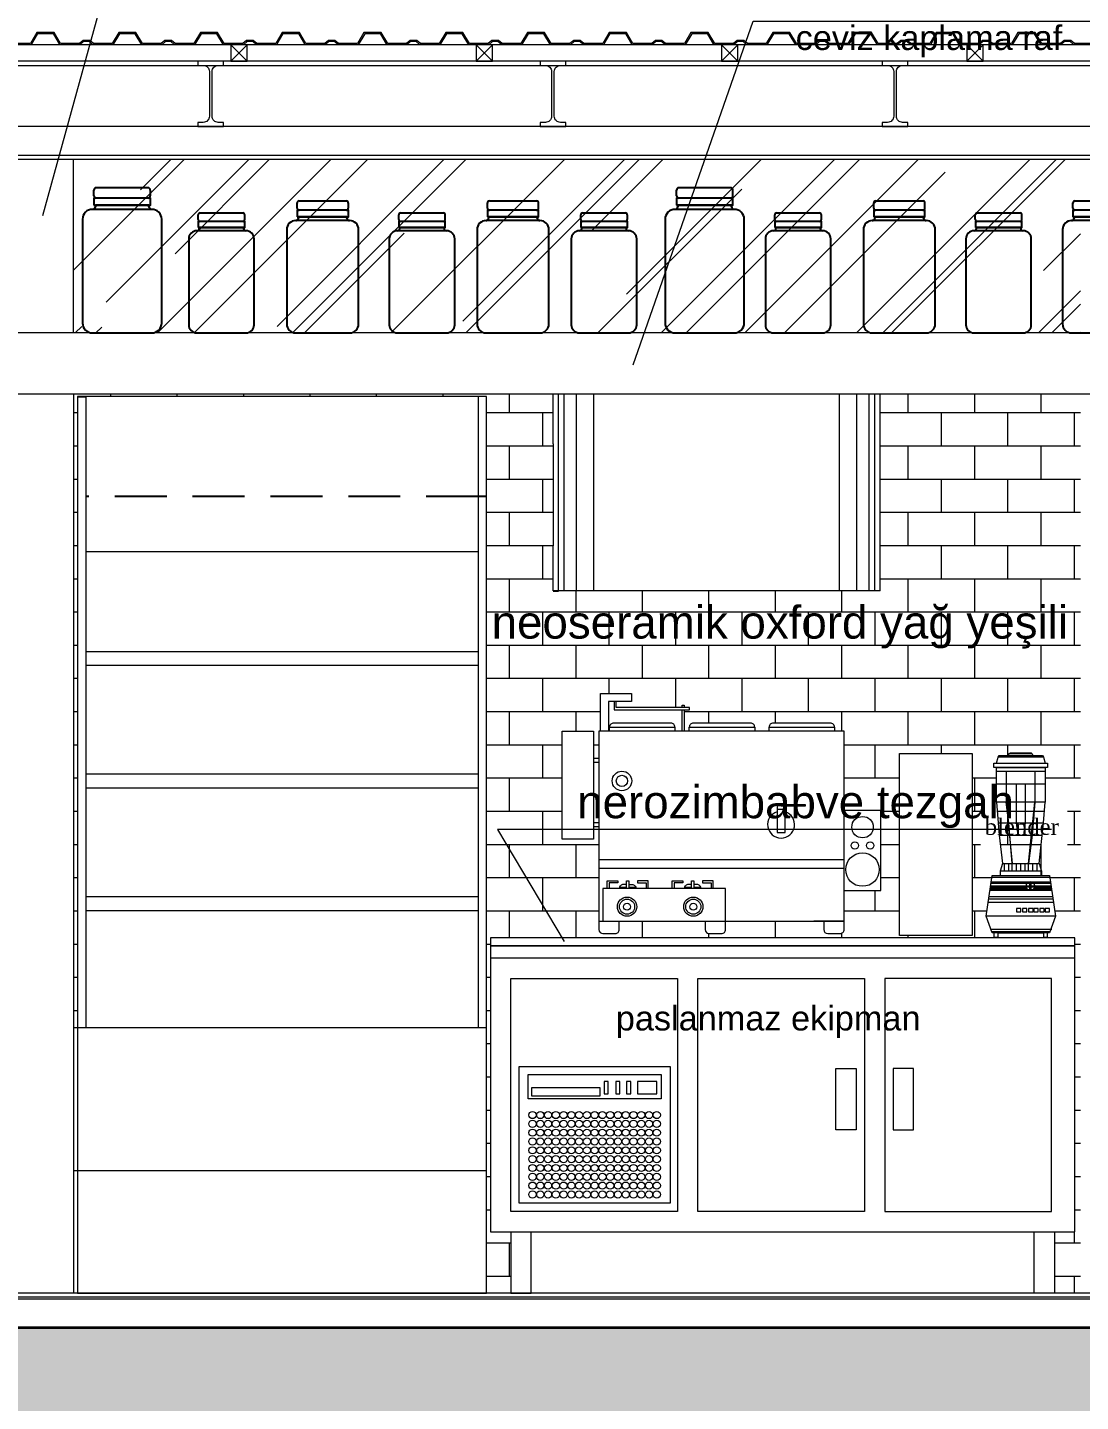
# Model space of a CAD drawing. Header units: millimetres. Extents: x 54215 to 67697, y 23496 to 56611.
# Drawn here: x 55959.2 to 56216.8, y 40581.5 to 40917.7 of the extents above; entities that cross this region are included whole.
import ezdxf

# ---------------------------------------------------------------- set-up
doc = ezdxf.new("R2010")
doc.units = ezdxf.units.MM
doc.linetypes.add('DASHED', pattern=[19.05, 12.7, -6.35])
for name, color, linetype, lineweight in [('no3_duvar kaplama', 8, 'Continuous', 0), ('no3_duvar mevcut', 4, 'Continuous', 35), ('no3_döşeme kaplama', 8, 'Continuous', 0), ('no3_kutu profil gorunus', 8, 'Continuous', 0), ('no3_kutuprofil kesit', 74, 'Continuous', 18), ('no3_mermer gorunus on', 31, 'Continuous', 15), ('no3_paslanmaz gorunus on', 163, 'Continuous', 15), ('no3_yazı duvar', 152, 'Continuous', 0), ('t_mutfak ekipmanları', 167, 'Continuous', 25)]:
    doc.layers.add(name, color=color, linetype=linetype, lineweight=lineweight)
doc.layers.add('no3_tefriş ön ince', color=7, linetype='Continuous', lineweight=18, true_color=0x8c1aff)
doc.styles.add('style1', font='arial.ttf', dxfattribs={"height": 20})

# ---------------------------------------------------------------- blocks, each defined once
blk = doc.blocks.new('188')
at = {"color": 0, "linetype": 'ByBlock', "ltscale": 0.5}
for p, q in [((483623.29, 4519530.08), (483623.29, 4519473.08)), ((483628.29, 4519530.08), (483628.29, 4519473.08))]:
    blk.add_line(p, q, dxfattribs=at)
at = {"color": 0, "linetype": 'ByBlock'}
for points in [[(483531.79, 4519468.08), (483674.79, 4519468.08), (483674.79, 4519538.08), (483531.79, 4519538.08)], [(483536.79, 4519530.08), (483577.54, 4519530.08), (483577.54, 4519473.08), (483536.79, 4519473.08)], [(483575.79, 4519508.58), (483575.79, 4519475.08), (483538.79, 4519475.08), (483538.79, 4519508.58)], [(483541.04, 4519506.61), (483573.54, 4519506.61), (483573.54, 4519500.61), (483541.04, 4519500.61)], [(483621.29, 4519508.08), (483621.29, 4519493.08), (483616.29, 4519493.08), (483616.29, 4519508.08)], [(483630.29, 4519508.08), (483630.29, 4519493.08), (483635.29, 4519493.08), (483635.29, 4519508.08)], [(483558.6, 4519503.35), (483541.85, 4519503.35), (483541.85, 4519501.35), (483558.6, 4519501.35)], [(483559.6, 4519501.85), (483560.6, 4519501.85), (483560.6, 4519504.85), (483559.6, 4519504.85)], [(483562.44, 4519501.85), (483563.44, 4519501.85), (483563.44, 4519504.85), (483562.44, 4519504.85)], [(483565.11, 4519501.85), (483566.11, 4519501.85), (483566.11, 4519504.85), (483565.11, 4519504.85)], [(483567.78, 4519501.85), (483572.53, 4519501.85), (483572.53, 4519504.85), (483567.78, 4519504.85)]]:
    blk.add_lwpolyline(points, close=True, dxfattribs=at)
at = {"color": 0, "linetype": 'ByBlock', "ltscale": 0.5}
blk.add_lwpolyline([(483674.79, 4519535.08), (483531.79, 4519535.08)], dxfattribs=at)
at = {"color": 0, "linetype": 'ByBlock'}
for points in [[(483623.29, 4519473.08), (483582.54, 4519473.08), (483582.54, 4519530.08), (483623.29, 4519530.08)], [(483628.29, 4519473.08), (483669.04, 4519473.08), (483669.04, 4519530.08), (483628.29, 4519530.08)], [(483536.79, 4519468.08), (483536.79, 4519453.08), (483541.79, 4519453.08), (483541.79, 4519468.08)], [(483669.79, 4519468.08), (483669.79, 4519453.08), (483664.79, 4519453.08), (483664.79, 4519468.08)]]:
    blk.add_lwpolyline(points, dxfattribs=at)
for centre in [(483542.09, 4519496.68), (483543.99, 4519496.68), (483545.89, 4519496.68), (483547.79, 4519496.68), (483549.69, 4519496.68), (483551.59, 4519496.68), (483553.49, 4519496.68), (483555.39, 4519496.68), (483557.29, 4519496.68), (483559.19, 4519496.68), (483561.09, 4519496.68), (483562.99, 4519496.68), (483564.89, 4519496.68), (483566.79, 4519496.68), (483568.69, 4519496.68), (483570.59, 4519496.68), (483572.49, 4519496.68), (483542.09, 4519494.52), (483542.09, 4519492.36), (483543.99, 4519494.52), (483543.99, 4519492.36), (483545.89, 4519494.52), (483545.89, 4519492.36), (483547.79, 4519494.52), (483547.79, 4519492.36), (483549.69, 4519494.52), (483549.69, 4519492.36), (483551.59, 4519494.52), (483551.59, 4519492.36), (483553.49, 4519494.52), (483553.49, 4519492.36), (483555.39, 4519494.52), (483555.39, 4519492.36), (483557.29, 4519494.52), (483557.29, 4519492.36), (483559.19, 4519494.52), (483559.19, 4519492.36), (483561.09, 4519494.52), (483561.09, 4519492.36), (483562.99, 4519494.52), (483562.99, 4519492.36), (483564.89, 4519494.52), (483564.89, 4519492.36), (483566.79, 4519494.52), (483566.79, 4519492.36), (483568.69, 4519494.52), (483568.69, 4519492.36), (483570.59, 4519494.52), (483570.59, 4519492.36), (483572.49, 4519494.52), (483572.49, 4519492.36), (483542.09, 4519490.2), (483543.99, 4519490.2), (483545.89, 4519490.2), (483547.79, 4519490.2), (483549.69, 4519490.2), (483551.59, 4519490.2), (483553.49, 4519490.2), (483555.39, 4519490.2), (483557.29, 4519490.2), (483559.19, 4519490.2), (483561.09, 4519490.2), (483562.99, 4519490.2), (483564.89, 4519490.2), (483566.79, 4519490.2), (483568.69, 4519490.2), (483570.59, 4519490.2), (483572.49, 4519490.2), (483542.09, 4519488.04), (483542.09, 4519485.88), (483543.99, 4519488.04), (483543.99, 4519485.88), (483545.89, 4519488.04), (483545.89, 4519485.88), (483547.79, 4519488.04), (483547.79, 4519485.88), (483549.69, 4519488.04), (483549.69, 4519485.88), (483551.59, 4519488.04), (483551.59, 4519485.88), (483553.49, 4519488.04), (483553.49, 4519485.88), (483555.39, 4519488.04), (483555.39, 4519485.88), (483557.29, 4519488.04), (483557.29, 4519485.88), (483559.19, 4519488.04), (483559.19, 4519485.88), (483561.09, 4519488.04), (483561.09, 4519485.88), (483562.99, 4519488.04), (483562.99, 4519485.88), (483564.89, 4519488.04), (483564.89, 4519485.88), (483566.79, 4519488.04), (483566.79, 4519485.88), (483568.69, 4519488.04), (483568.69, 4519485.88), (483570.59, 4519488.04), (483570.59, 4519485.88), (483572.49, 4519488.04), (483572.49, 4519485.88), (483542.09, 4519483.72), (483543.99, 4519483.72), (483545.89, 4519483.72), (483547.79, 4519483.72), (483549.69, 4519483.72), (483551.59, 4519483.72), (483553.49, 4519483.72), (483555.39, 4519483.72), (483557.29, 4519483.72), (483559.19, 4519483.72), (483561.09, 4519483.72), (483562.99, 4519483.72), (483564.89, 4519483.72), (483566.79, 4519483.72), (483568.69, 4519483.72), (483570.59, 4519483.72), (483572.49, 4519483.72), (483542.09, 4519481.56), (483542.09, 4519479.4), (483543.99, 4519481.56), (483543.99, 4519479.4), (483545.89, 4519481.56), (483545.89, 4519479.4), (483547.79, 4519481.56), (483547.79, 4519479.4), (483549.69, 4519481.56), (483549.69, 4519479.4), (483551.59, 4519481.56), (483551.59, 4519479.4), (483553.49, 4519481.56), (483553.49, 4519479.4), (483555.39, 4519481.56), (483555.39, 4519479.4), (483557.29, 4519481.56), (483557.29, 4519479.4), (483559.19, 4519481.56), (483559.19, 4519479.4), (483561.09, 4519481.56), (483561.09, 4519479.4), (483562.99, 4519481.56), (483562.99, 4519479.4), (483564.89, 4519481.56), (483564.89, 4519479.4), (483566.79, 4519481.56), (483566.79, 4519479.4), (483568.69, 4519481.56), (483568.69, 4519479.4), (483570.59, 4519481.56), (483570.59, 4519479.4), (483572.49, 4519481.56), (483572.49, 4519479.4), (483542.09, 4519477.24), (483543.99, 4519477.24), (483545.89, 4519477.24), (483547.79, 4519477.24), (483549.69, 4519477.24), (483551.59, 4519477.24), (483553.49, 4519477.24), (483555.39, 4519477.24), (483557.29, 4519477.24), (483559.19, 4519477.24), (483561.09, 4519477.24), (483562.99, 4519477.24), (483564.89, 4519477.24), (483566.79, 4519477.24), (483568.69, 4519477.24), (483570.59, 4519477.24), (483572.49, 4519477.24)]:
    blk.add_circle(centre, 0.881, dxfattribs=at)
blk = doc.blocks.new('sp60 ön')
for p, q in [((53065.31, 28319.7), (53067.31, 28319.7)), ((53165.31, 28295.28), (53163.31, 28295.28))]:
    blk.add_line(p, q)
at = {"linetype": 'DASHED'}
blk.add_line((53163.31, 28295.28), (53067.31, 28295.28), dxfattribs=at)
at = {"layer": 'no3_paslanmaz gorunus on'}
for p, q in [((53067.31, 28319.7), (53067.31, 28165.28)), ((53163.31, 28319.7), (53163.31, 28165.28)), ((53067.31, 28281.78), (53163.31, 28281.78)), ((53067.31, 28257.35), (53163.31, 28257.35)), ((53067.31, 28253.95), (53163.31, 28253.95)), ((53067.31, 28227.35), (53163.31, 28227.35)), ((53067.31, 28223.95), (53163.31, 28223.95)), ((53067.31, 28197.35), (53163.31, 28197.35)), ((53067.31, 28193.95), (53163.31, 28193.95)), ((53064.31, 28165.28), (53165.31, 28165.28)), ((53064.31, 28130.28), (53165.31, 28130.28))]:
    blk.add_line(p, q, dxfattribs=at)
blk.add_lwpolyline([(53065.31, 28319.7), (53065.31, 28100.28), (53165.31, 28100.28), (53165.31, 28319.7)], close=True, dxfattribs=at)
blk = doc.blocks.new('çay görünüş')
at = {"color": 0, "linetype": 'ByBlock'}
for points in [[(-2.12, 49.52), (-2.12, 58.8), (5.5, 58.8), (5.5, 56.8), (-0.12, 56.8), (-0.12, 49.52)], [(1.26, 56.8), (1.26, 54.8), (19.64, 54.8), (19.64, 55.3), (1.76, 55.3), (1.76, 56.8)], [(17.92, 55.3), (17.92, 55.92), (18.41, 55.92), (18.41, 55.3)], [(17.92, 49.52), (17.92, 54.8)], [(18.41, 54.8), (18.41, 49.52)], [(0.12, 49.52), (0.12, 50.52)], [(16.12, 50.52), (16.12, 49.52)], [(19.63, 49.52), (19.63, 50.52)], [(35.63, 50.52), (35.63, 49.52)], [(39.15, 49.52), (39.15, 50.52)], [(55.15, 50.52), (55.15, 49.52)], [(-3.79, 42.92), (-2.5, 42.92)], [(-3.79, 41.92), (-2.5, 41.92)], [(42.08, 31.28), (48.08, 31.28), (48.08, 31.53), (42.08, 31.53), (42.08, 31.28), (41.08, 31.28), (41.08, 24.78), (43.08, 24.78), (43.08, 31.28)], [(41.08, 30.46), (43.08, 30.46)], [(-3.79, 27.18), (-2.5, 27.18)], [(57.5, 10.57), (66.5, 10.57), (66.5, 30.15), (57.5, 30.15)], [(-3.79, 26.18), (-2.5, 26.18)], [(-2.5, 18.12), (57.5, 18.12)], [(-2.5, 16.02), (57.5, 16.02)], [(-0.44, 11.02), (-0.44, 12.95), (2.11, 12.95), (2.11, 12.45), (0.06, 12.45), (0.06, 11.02)], [(2.57, 11.38), (4.3, 11.38)], [(4.3, 11.02), (4.3, 12.95), (4.8, 12.95), (4.8, 11.02), (4.8, 11.02)], [(4.8, 11.38), (6.53, 11.38)], [(9.54, 11.02), (9.54, 12.95), (6.99, 12.95), (6.99, 12.45), (9.04, 12.45), (9.04, 11.02)], [(15.46, 11.02), (15.46, 12.95), (18.01, 12.95), (18.01, 12.45), (15.96, 12.45), (15.96, 11.02)], [(18.47, 11.38), (20.2, 11.38)], [(20.2, 11.02), (20.2, 12.95), (20.7, 12.95), (20.7, 11.02), (20.7, 11.02)], [(20.7, 11.38), (22.43, 11.38)], [(25.44, 11.02), (25.44, 12.95), (22.89, 12.95), (22.89, 12.45), (24.94, 12.45), (24.94, 11.02)], [(-2.5, 3.02), (57.5, 3.02), (50.08, 3.02)], [(22.5, 3.02), (28.5, 3.02)]]:
    blk.add_lwpolyline(points, dxfattribs=at)
for points in [[(15.12, 51.52), (1.12, 51.52, 0.414214), (0.12, 50.52), (16.12, 50.52, 0.414214)], [(34.63, 51.52), (20.63, 51.52, 0.414214), (19.63, 50.52), (35.63, 50.52, 0.414214)], [(54.15, 51.52), (40.15, 51.52, 0.414214), (39.15, 50.52), (55.15, 50.52, 0.414214)]]:
    blk.add_lwpolyline(points, format="xyb", close=True, dxfattribs=at)
blk.add_lwpolyline([(-11.5, 23.15), (-11.5, 49.52), (-3.79, 49.52), (-3.79, 23.15)], close=True, dxfattribs=at)
for points in [[(52.5, 3.02), (52.5, 1, 0.414126), (53.5, 0), (56.5, 0, 0.414214), (57.5, 1), (57.5, 3.02), (57.5, 18.12), (57.5, 49.52), (-2.5, 49.52), (-2.5, 18.12), (-2.5, 3.02), (-2.5, 1, 0.414126), (-1.5, 0), (1.5, 0, 0.414214), (2.5, 1), (2.5, 3.02)], [(41.08, 29.82, 6.440445), (43.08, 29.82)], [(23.5, 3.02), (23.5, 1, 0.414126), (24.5, 0), (27.5, 0, 0.414214), (28.5, 1), (28.5, 3.02), (28.5, 11.02), (-1.5, 11.02), (-1.5, 3.02)], [(4.3, 12.02), (3.5, 12.02, 0.414214), (2.5, 11.02), (2.5, 11.02)], [(4.8, 12.02), (5.6, 12.02, -0.414214), (6.6, 11.02), (6.6, 11.02), (6.6, 11.02)], [(20.2, 12.02), (19.4, 12.02, 0.414214), (18.4, 11.02), (18.4, 11.02)], [(22.49, 11.02), (22.49, 11.02, 0.414214), (21.49, 12.02), (20.7, 12.02)]]:
    blk.add_lwpolyline(points, format="xyb", dxfattribs=at)
for centre, radius in [((3.15, 37.36), 2.39), ((3.15, 37.36), 1.39), ((62, 26.05), 2.62), ((60.1, 21.57), 0.902), ((63.89, 21.57), 0.902), ((62, 15.67), 4.1), ((4.4, 6.59), 2.35), ((4.4, 6.59), 1.85), ((4.4, 6.59), 0.848), ((20.6, 6.59), 2.35), ((20.6, 6.59), 1.85), ((20.6, 6.59), 0.848)]:
    blk.add_circle(centre, radius, dxfattribs=at)
blk = doc.blocks.new('I$C252C9946')
at = {"layer": 'no3_paslanmaz gorunus on'}
for points in [[(0, 0), (13.12, 0), (13.12, -1.06), (0, -1.06)], [(0.64, -1.06), (12.49, -1.06), (12.49, -9.52), (0.64, -9.52)], [(5.5, -36.41), (6.58, -36.41), (6.58, -35.53), (5.5, -35.53)], [(6.98, -36.41), (8.07, -36.41), (8.07, -35.53), (6.98, -35.53)], [(8.47, -36.41), (9.55, -36.41), (9.55, -35.53), (8.47, -35.53)], [(9.74, -36.41), (10.82, -36.41), (10.82, -35.53), (9.74, -35.53)], [(11.22, -36.41), (12.3, -36.41), (12.3, -35.53), (11.22, -35.53)], [(12.49, -36.41), (13.57, -36.41), (13.57, -35.53), (12.49, -35.53)]]:
    blk.add_lwpolyline(points, close=True, dxfattribs=at)
for points in [[(0.64, 0), (1.06, 1.48), (1.27, 1.91), (11.85, 1.91), (12.07, 1.48), (12.49, 0)], [(12.07, 1.48), (1.06, 1.48)], [(3.6, 1.91), (3.6, 2.33), (4.02, 2.54), (9.1, 2.54), (9.31, 2.33), (9.53, 1.91)], [(9.31, 2.33), (3.6, 2.33)], [(0.64, -1.91), (12.5, -1.91)], [(2.98, -1.91), (2.96, -9.52), (4.45, -24.55), (3.61, -14.6), (2.96, -9.52)], [(9.95, -1.91), (9.95, -9.52), (9.31, -17.57), (8.47, -24.55), (9.95, -9.52)], [(0.64, -5.08), (12.5, -5.08)], [(5.93, -17.57), (5.5, -14.6), (5.5, -5.08)], [(7.62, -5.08), (7.62, -14.6), (7.2, -17.57)], [(0.64, -9.52), (1.27, -17.57), (2.12, -24.55), (11.01, -24.55), (12.07, -14.6), (12.49, -9.52)], [(1.04, -14.6), (12.07, -14.6)], [(1.27, -17.57), (11.75, -17.57)], [(2.12, -24.55), (1.48, -26.46), (1.48, -27.52)], [(11.64, -26.46), (1.48, -26.46)], [(2.54, -26.46), (2.54, -24.55)], [(3.6, -26.46), (3.6, -24.55)], [(4.45, -26.46), (4.45, -24.55)], [(5.5, -26.46), (5.5, -24.55)], [(6.56, -26.46), (6.56, -24.55)], [(7.62, -26.46), (7.62, -24.55)], [(8.47, -26.46), (8.47, -24.55)], [(9.53, -26.46), (9.53, -24.55)], [(10.58, -26.46), (10.58, -24.55)], [(11.01, -24.55), (11.64, -26.46), (11.64, -27.52)], [(-0.42, -27.52), (13.55, -27.52), (15.03, -37.46), (13.55, -41.49), (-0.42, -41.49), (-1.9, -37.46), (-0.42, -27.52)], [(13.93, -30.06), (-0.8, -30.06)], [(13.77, -29), (13.77, -29.42), (-0.71, -29.42)], [(-0.67, -29.21), (13.77, -29.21)], [(-0.64, -29), (13.77, -29)], [(13.61, -27.94), (-0.49, -27.94)], [(8.89, -29), (8.68, -29.21), (8.68, -30.9), (8.89, -31.12), (9.1, -31.01), (9.1, -29.21), (8.89, -29)], [(-1.27, -33.23), (14.4, -33.23)], [(-1.18, -32.6), (14.3, -32.6)], [(14.08, -31.12), (-0.96, -31.12)], [(-0.93, -30.9), (14.05, -30.9)], [(8.04, -30.69), (-0.9, -30.69)], [(-0.83, -30.27), (13.96, -30.27)], [(14.02, -30.69), (9.74, -30.69)], [(14.52, -34.08), (-1.4, -34.08)], [(15.03, -37.46), (-1.9, -37.46)], [(-0.73, -40.64), (14.16, -40.64)], [(13.73, -41.27), (-0.5, -41.27)], [(0, -41.49), (0, -42.55), (1.06, -42.55), (1.06, -41.49)], [(1.06, -41.49), (12.07, -41.49), (12.07, -42.55), (13.12, -42.55), (13.12, -41.49)]]:
    blk.add_lwpolyline(points, dxfattribs=at)
blk.add_circle((8.89, -30.06), 1.06, dxfattribs=at)
blk = doc.blocks.new('e54ybu')
at = {"layer": 'no3_tefriş ön ince', "lineweight": -3}
for p, q in [((53583.31, 28555.09), (53583.31, 28556.24)), ((53583.76, 28556.72), (53584.62, 28556.72)), ((53584.62, 28556.72), (53594.28, 28556.72)), ((53594.72, 28555.09), (53594.72, 28556.24)), ((53594.41, 28553.17), (53583.6, 28553.17)), ((53583.6, 28553.17), (53583.6, 28552.86)), ((53594.41, 28552.86), (53594.41, 28553.17))]:
    blk.add_line(p, q, dxfattribs=at)
blk.add_lwpolyline([(53583.32, 28553.17), (53594.72, 28553.17), (53594.72, 28554.61), (53583.32, 28554.61)], close=True, dxfattribs=at)
blk.add_lwpolyline([(53583.01, 28527.33), (53595.01, 28527.33, 0.414214), (53597.01, 28529.33), (53597.01, 28550.33, 0.414214), (53595.01, 28552.33), (53583.01, 28552.33, 0.414214), (53581.01, 28550.33), (53581.01, 28529.33, 0.414214)], format="xyb", close=True, dxfattribs=at)
for centre, radius, start, end in [((53583.82, 28556.21), 0.506, 97.1742, 176.8088), ((53583.82, 28555.11), 0.506, 183.1912, 262.8258), ((53594.21, 28556.21), 0.506, 3.1912, 82.8258), ((53594.21, 28555.11), 0.506, 277.1742, 356.8088), ((53583.01, 28552.93), 0.594, 269.5168, 353.6636), ((53595, 28552.93), 0.594, 186.3364, 270.4832)]:
    blk.add_arc(centre, radius, start, end, dxfattribs=at)

msp = doc.modelspace()

# ---------------------------------------------------------------- hatches: boundary and pattern name
at = {"layer": 'no3_duvar kaplama'}
h = msp.add_hatch(dxfattribs=at)
h.set_pattern_fill('JIS_STN_2.5', color=256, scale=3)
h.set_pattern_definition([(45, (43689.048, 19634.885), (-5.3033009, 5.3033009), []), (45, (43694.343, 19634.885), (-5.3033009, 5.3033009), [3.6, -1.5])])
h.paths.add_polyline_path([(57465.888, 41139.963), (57465.888, 41239.963), (55417.539, 41239.963), (55417.539, 40557.963), (57735.614, 40557.963), (57735.614, 40567.963), (57637.388, 40567.963), (57637.388, 40572.963), (57607.388, 40572.963), (57607.388, 40590.463), (57577.388, 40590.463), (57577.388, 40607.963), (56955.888, 40607.963), (56955.888, 40606.963), (56955.888, 40599.463), (55456.888, 40599.463), (55456.888, 41154.463), (55503.388, 41154.463), (55503.388, 41194.463), (55640.054, 41194.463), (55640.054, 41154.463), (55724.054, 41154.463), (55724.054, 41194.463), (55829.054, 41194.463), (55829.054, 41154.463), (55845.054, 41154.463), (55845.054, 41194.463), (55950.054, 41194.463), (55950.054, 41154.463), (55966.054, 41154.463), (55966.054, 41194.463), (56071.054, 41194.463), (56071.054, 41154.463), (56087.054, 41154.463), (56087.054, 41194.463), (56192.054, 41194.463), (56192.054, 41154.463), (56200.054, 41154.463), (56254.554, 41154.463), (56262.554, 41154.463), (56262.554, 41194.463), (56300.554, 41194.463), (56300.554, 41154.463), (56316.554, 41154.463), (56316.554, 41194.463), (56421.554, 41194.463), (56421.554, 41154.463), (56437.554, 41154.463), (56437.554, 41194.463), (56542.554, 41194.463), (56542.554, 41154.463), (56558.554, 41154.463), (56558.554, 41194.463), (56663.554, 41194.463), (56663.554, 41154.463), (56679.554, 41154.463), (56679.554, 41194.463), (56784.554, 41194.463), (56784.554, 41154.463), (56800.554, 41154.463), (56800.554, 41194.463), (56905.554, 41194.463), (56905.554, 41154.463), (56913.554, 41154.463), (56955.888, 41154.463), (56965.888, 41154.463), (56965.888, 41139.963)])
h = msp.add_hatch(dxfattribs=at)
h.set_pattern_fill('AR-RROOF', color=251, angle=45)
h.set_pattern_definition([(45, (2906.12, 12507.684), (21.552615, 57.473639), [381, -50.8, 127, -25.4]), (45, (2921.028, 12540.552), (-41.847994, 5.926969), [76.2, -8.382, 152.4, -19.05]), (45, (2899.835, 12531.93), (81.3611205, 105.428207), [203.2, -35.56, 101.6, -25.4])])
h.paths.add_polyline_path([(55955.433, 40885.463), (55839.741, 40885.463), (55828.941, 40885.463), (55793.188, 40885.463), (55793.188, 40881.463), (55793.188, 40846.963), (55793.188, 40842.963), (55813.188, 40842.963), (55955.433, 40842.963)])
h.paths.add_polyline_path([(56216.788, 40885.463), (55970.433, 40885.463), (55970.433, 40842.963), (56216.788, 40842.963)])
h.paths.add_polyline_path([(56564.478, 40885.463), (56296.988, 40885.463), (56296.988, 40842.963), (56564.478, 40842.963)])
h.paths.add_polyline_path([(56890.888, 40885.463), (56579.478, 40885.463), (56579.478, 40842.963), (56890.888, 40842.963)])
h = msp.add_hatch(dxfattribs=at)
h.set_pattern_fill('AR-B816', color=256, scale=0.04)
h.set_pattern_definition([(0, (449.072, 14813.855), (0, 8.128), []), (90, (449.072, 14813.855), (-8.128, 8.128), [8.128, -8.128])])
h.paths.add_polyline_path([(56216.788, 40827.963), (56167.789, 40828.119), (56167.789, 40815.97), (56167.789, 40790.837), (56167.789, 40779.821), (56087.789, 40779.821), (56087.789, 40790.837), (56087.789, 40815.97), (56087.789, 40828.119), (55970.433, 40827.963), (55970.433, 40672.963), (55971.433, 40672.963), (55971.433, 40827.38), (56071.433, 40827.38), (56071.433, 40607.963), (56077.432, 40607.963), (56077.432, 40622.963), (56072.432, 40622.963), (56072.432, 40692.963), (56072.432, 40694.963), (56195.624, 40694.963), (56195.624, 40696.177), (56195.201, 40696.177), (56193.72, 40700.199), (56195.201, 40710.147), (56209.171, 40710.147), (56210.653, 40700.199), (56209.171, 40696.177), (56208.748, 40696.177), (56208.748, 40694.963), (56215.432, 40694.963), (56215.432, 40692.963), (56215.432, 40622.963), (56210.432, 40622.963), (56210.432, 40607.963), (56216.788, 40607.963)])
h.paths.add_polyline_path([(56190.253, 40740.029), (56190.253, 40695.519), (56172.532, 40695.519), (56172.532, 40740.029)], flags=16)
h.paths.add_polyline_path([(56199.647, 40740.204), (56204.833, 40740.204), (56205.15, 40739.569), (56207.478, 40739.569), (56207.69, 40739.145), (56208.113, 40737.664), (56208.748, 40737.664), (56208.748, 40736.605), (56208.113, 40736.605), (56208.113, 40728.139), (56207.69, 40723.059), (56206.631, 40713.11), (56206.208, 40713.11), (56206.208, 40711.205), (56198.164, 40711.205), (56198.164, 40713.11), (56197.741, 40713.11), (56196.895, 40720.095), (56196.26, 40728.139), (56196.26, 40736.605), (56195.624, 40736.605), (56195.624, 40737.664), (56196.26, 40737.664), (56196.683, 40739.145), (56196.895, 40739.569), (56199.223, 40739.569), (56199.223, 40739.993)], flags=16)
h.paths.add_polyline_path([(56205.072, 40723.059), (56205.172, 40723.059), (56205.573, 40728.139)], flags=0)
h.paths.add_polyline_path([(56198.595, 40732.584), (56203.245, 40732.584), (56203.245, 40723.059), (56202.821, 40720.095), (56199.484, 40720.095), (56200.071, 40713.11), (56198.588, 40728.139)], flags=0)
edge = h.paths.add_edge_path(flags=16)
edge.add_line((56158.957, 40745.486), (56158.957, 40726.108))
edge.add_line((56158.957, 40726.108), (56167.957, 40726.108))
edge.add_line((56167.957, 40726.108), (56167.957, 40706.536))
edge.add_line((56167.957, 40706.536), (56158.957, 40706.536))
edge.add_line((56158.957, 40706.536), (56158.957, 40698.986))
edge.add_line((56158.957, 40698.986), (56158.957, 40696.962))
edge.add_arc((56157.957, 40696.962), 1, -90, 0, ccw=False)
edge.add_line((56157.957, 40695.962), (56154.957, 40695.962))
edge.add_arc((56154.957, 40696.962), 1, 180.01712, 270, ccw=False)
edge.add_line((56153.957, 40696.962), (56153.956, 40698.986))
edge.add_line((56153.956, 40698.986), (56129.957, 40698.986))
edge.add_line((56129.957, 40698.986), (56129.957, 40696.962))
edge.add_arc((56128.957, 40696.962), 1, -90, 0, ccw=False)
edge.add_line((56128.957, 40695.962), (56125.957, 40695.962))
edge.add_arc((56125.957, 40696.962), 1, 180.01712, 270, ccw=False)
edge.add_line((56124.957, 40696.962), (56124.956, 40698.986))
edge.add_line((56124.956, 40698.986), (56103.958, 40698.986))
edge.add_line((56103.958, 40698.986), (56103.958, 40696.962))
edge.add_arc((56102.958, 40696.962), 1, -90, 0, ccw=False)
edge.add_line((56102.958, 40695.962), (56099.957, 40695.962))
edge.add_arc((56099.957, 40696.962), 1, 180.01712, 270, ccw=False)
edge.add_line((56098.957, 40696.962), (56098.957, 40698.986))
edge.add_line((56098.957, 40698.986), (56098.957, 40714.086))
edge.add_line((56098.957, 40714.086), (56098.957, 40722.147))
edge.add_line((56098.957, 40722.147), (56097.667, 40722.147))
edge.add_line((56097.667, 40722.147), (56097.667, 40719.109))
edge.add_line((56097.667, 40719.109), (56089.957, 40719.109))
edge.add_line((56089.957, 40719.109), (56089.957, 40745.486))
edge.add_line((56089.957, 40745.486), (56097.667, 40745.486))
edge.add_line((56097.667, 40745.486), (56097.667, 40738.881))
edge.add_line((56097.667, 40738.881), (56098.957, 40738.881))
edge.add_line((56098.957, 40738.881), (56098.957, 40745.486))
edge.add_line((56098.957, 40745.486), (56099.335, 40745.486))
edge.add_line((56099.335, 40745.486), (56099.335, 40754.763))
edge.add_line((56099.335, 40754.763), (56106.957, 40754.765))
edge.add_line((56106.957, 40754.765), (56106.957, 40752.765))
edge.add_line((56106.957, 40752.765), (56103.217, 40752.765))
edge.add_line((56103.217, 40752.765), (56103.217, 40751.265))
edge.add_line((56103.217, 40751.265), (56119.382, 40751.265))
edge.add_line((56119.382, 40751.265), (56119.382, 40751.885))
edge.add_line((56119.382, 40751.885), (56119.873, 40751.885))
edge.add_line((56119.873, 40751.885), (56119.873, 40751.265))
edge.add_line((56119.873, 40751.265), (56121.094, 40751.265))
edge.add_line((56121.094, 40751.265), (56121.094, 40750.765))
edge.add_line((56121.094, 40750.765), (56119.873, 40750.765))
edge.add_line((56119.873, 40750.765), (56119.873, 40745.486))
edge.add_line((56119.873, 40745.486), (56121.086, 40745.486))
edge.add_line((56121.086, 40745.486), (56121.086, 40746.486))
edge.add_arc((56122.086, 40746.486), 1, 90, 180, ccw=False)
edge.add_line((56122.086, 40747.486), (56136.086, 40747.486))
edge.add_arc((56136.086, 40746.486), 1, 0, 90, ccw=False)
edge.add_line((56137.086, 40746.486), (56137.086, 40745.486))
edge.add_line((56137.086, 40745.486), (56140.606, 40745.486))
edge.add_line((56140.606, 40745.486), (56140.606, 40746.486))
edge.add_arc((56141.606, 40746.486), 1, 90, 180, ccw=False)
edge.add_line((56141.606, 40747.486), (56155.606, 40747.486))
edge.add_arc((56155.606, 40746.486), 1, 0, 90, ccw=False)
edge.add_line((56156.606, 40746.486), (56156.606, 40745.486))
edge.add_line((56156.606, 40745.486), (56158.957, 40745.486))
edge = h.paths.add_edge_path(flags=0)
edge.add_arc((56163.457, 40722.009), 2.621, 0, 360)
edge = h.paths.add_edge_path(flags=0)
edge.add_line((56149.537, 40727.493), (56149.537, 40727.243))
edge.add_line((56149.537, 40727.243), (56144.537, 40727.243))
edge.add_line((56144.537, 40727.243), (56144.537, 40725.783))
edge.add_arc((56143.537, 40722.64), 3.298, -252.34846, 72.34846, ccw=False)
edge.add_line((56142.537, 40725.783), (56142.537, 40727.243))
edge.add_line((56142.537, 40727.243), (56143.537, 40727.243))
edge.add_line((56143.537, 40727.243), (56143.537, 40727.493))
edge.add_line((56143.537, 40727.493), (56149.537, 40727.493))
edge = h.paths.add_edge_path(flags=0)
edge.add_arc((56165.352, 40717.534), 0.902, 0, 360)
edge = h.paths.add_edge_path(flags=0)
edge.add_arc((56161.562, 40717.534), 0.902, 0, 360)
edge = h.paths.add_edge_path(flags=0)
edge.add_arc((56163.457, 40711.632), 4.101, 0, 360)
edge = h.paths.add_edge_path(flags=0)
edge.add_line((56117.576, 40746.486), (56101.576, 40746.486))
edge.add_arc((56102.576, 40746.486), 1, 90, 180, ccw=False)
edge.add_line((56102.576, 40747.486), (56116.576, 40747.486))
edge.add_arc((56116.576, 40746.486), 1, 0, 90, ccw=False)
edge = h.paths.add_edge_path(flags=0)
edge.add_arc((56104.612, 40733.318), 2.389, 0, 360)
edge = h.paths.add_edge_path(flags=0)
edge.add_arc((56104.612, 40733.318), 1.389, 0, 360)
edge = h.paths.add_edge_path(flags=0)
edge.add_line((56122.156, 40708.91), (56122.156, 40707.986))
edge.add_line((56122.156, 40707.986), (56122.952, 40707.986))
edge.add_arc((56122.952, 40706.986), 1, 21.12361, 90, ccw=False)
edge.add_line((56123.885, 40707.346), (56122.156, 40707.346))
edge.add_line((56122.156, 40707.346), (56122.156, 40708.91))
edge.add_line((56122.156, 40708.91), (56121.656, 40708.91))
edge.add_line((56121.656, 40708.91), (56121.656, 40707.346))
edge.add_line((56121.656, 40707.346), (56119.927, 40707.346))
edge.add_arc((56120.859, 40706.986), 1, 90, 158.87639, ccw=False)
edge.add_line((56120.859, 40707.986), (56121.656, 40707.986))
edge.add_line((56121.656, 40707.986), (56121.656, 40708.91))
edge.add_line((56121.656, 40708.91), (56122.156, 40708.91))
edge = h.paths.add_edge_path(flags=0)
edge.add_arc((56122.057, 40702.554), 2.348, 0, 360)
edge = h.paths.add_edge_path(flags=0)
edge.add_arc((56122.057, 40702.554), 1.848, 0, 360)
edge = h.paths.add_edge_path(flags=0)
edge.add_arc((56122.057, 40702.554), 0.848, 0, 360)
edge = h.paths.add_edge_path(flags=0)
edge.add_line((56107.987, 40707.346), (56106.257, 40707.346))
edge.add_line((56106.257, 40707.346), (56106.257, 40708.91))
edge.add_line((56106.257, 40708.91), (56105.757, 40708.91))
edge.add_line((56105.757, 40708.91), (56105.757, 40707.346))
edge.add_line((56105.757, 40707.346), (56104.028, 40707.346))
edge.add_arc((56104.961, 40706.986), 1, 90, 158.87639, ccw=False)
edge.add_line((56104.961, 40707.986), (56105.757, 40707.986))
edge.add_line((56105.757, 40707.986), (56105.757, 40708.91))
edge.add_line((56105.757, 40708.91), (56106.257, 40708.91))
edge.add_line((56106.257, 40708.91), (56106.257, 40707.986))
edge.add_line((56106.257, 40707.986), (56107.054, 40707.986))
edge.add_arc((56107.054, 40706.986), 1, 21.12361, 90, ccw=False)
edge = h.paths.add_edge_path(flags=0)
edge.add_arc((56105.857, 40702.554), 2.348, 0, 360)
edge = h.paths.add_edge_path(flags=0)
edge.add_arc((56105.857, 40702.554), 1.848, 0, 360)
edge = h.paths.add_edge_path(flags=0)
edge.add_arc((56105.857, 40702.554), 0.848, 0, 360)
h.paths.add_polyline_path([(56192.316, 40717.574), (56213.646, 40717.574), (56213.646, 40726.043), (56192.316, 40726.043)], flags=16)

# ---------------------------------------------------------------- linework, layer by layer
msp.add_line((56087.789, 40779.821, 0), (56089.124, 40779.821, 0))
for p, q in [((56089.124, 40779.821, 0), (56089.124, 40827.963, 0)), ((56090.459, 40779.821, 0), (56090.459, 40827.963, 0)), ((56093.492, 40779.821, 0), (56093.492, 40827.963, 0)), ((56097.738, 40779.821, 0), (56097.738, 40827.963, 0)), ((56157.839, 40779.821, 0), (56157.839, 40827.963, 0)), ((56162.086, 40779.821, 0), (56162.086, 40827.963, 0)), ((56165.119, 40779.821, 0), (56165.119, 40827.963, 0)), ((56166.453, 40779.821, 0), (56166.453, 40827.963, 0))]:
    msp.add_line(p, q, dxfattribs=at)
at = {"layer": 'no3_duvar mevcut'}
msp.add_line((56955.888, 40599.463), (55456.888, 40599.463), dxfattribs=at)
at = {"layer": 'no3_döşeme kaplama'}
for p, q in [((56955.888, 40607.963), (55456.888, 40607.963)), ((56955.888, 40606.963), (55456.888, 40606.963)), ((56955.888, 40606.463), (55456.888, 40606.463))]:
    msp.add_line(p, q, dxfattribs=at)
at = {"layer": 'no3_kutu profil gorunus'}
for p, q in [((56955.277, 40913.463), (55828.388, 40913.463)), ((56263.595, 40909.463), (55828.388, 40909.463)), ((55839.741, 40908.443), (56252.795, 40908.443)), ((56257.865, 40893.463), (55834.671, 40893.463)), ((55839.741, 40886.483), (56252.795, 40886.483)), ((55839.741, 40885.463), (56252.795, 40885.463))]:
    msp.add_line(p, q, dxfattribs=at)
at = {"layer": 'no3_kutuprofil kesit'}
for p, q in [((56012.941, 40913.463), (56008.941, 40909.463)), ((56008.941, 40913.463), (56012.941, 40909.463)), ((56072.941, 40913.463), (56068.941, 40909.463)), ((56068.941, 40913.463), (56072.941, 40909.463)), ((56132.941, 40913.463), (56128.941, 40909.463)), ((56128.941, 40913.463), (56132.941, 40909.463)), ((56192.941, 40913.463), (56188.941, 40909.463)), ((56188.941, 40913.463), (56192.941, 40909.463))]:
    msp.add_line(p, q, dxfattribs=at)
for points in [[(55963.595, 40916.463), (55961.495, 40916.463), (55959.895, 40913.763), (55955.295, 40913.763), (55954.395, 40914.563), (55952.795, 40914.563), (55951.895, 40913.763), (55947.295, 40913.763), (55945.695, 40916.463), (55943.595, 40916.463)], [(55963.595, 40916.163), (55961.666, 40916.163), (55960.066, 40913.463), (55955.181, 40913.463), (55954.281, 40914.263), (55952.909, 40914.263), (55952.009, 40913.463), (55947.124, 40913.463), (55945.524, 40916.163), (55943.595, 40916.163)], [(55983.595, 40916.463), (55981.495, 40916.463), (55979.895, 40913.763), (55975.295, 40913.763), (55974.395, 40914.563), (55972.795, 40914.563), (55971.895, 40913.763), (55967.295, 40913.763), (55965.695, 40916.463), (55963.595, 40916.463)], [(55983.595, 40916.163), (55981.666, 40916.163), (55980.066, 40913.463), (55975.181, 40913.463), (55974.281, 40914.263), (55972.909, 40914.263), (55972.009, 40913.463), (55967.124, 40913.463), (55965.524, 40916.163), (55963.595, 40916.163)], [(56003.595, 40916.463), (56001.495, 40916.463), (55999.895, 40913.763), (55995.295, 40913.763), (55994.395, 40914.563), (55992.795, 40914.563), (55991.895, 40913.763), (55987.295, 40913.763), (55985.695, 40916.463), (55983.595, 40916.463)], [(56003.595, 40916.163), (56001.666, 40916.163), (56000.066, 40913.463), (55995.181, 40913.463), (55994.281, 40914.263), (55992.909, 40914.263), (55992.009, 40913.463), (55987.124, 40913.463), (55985.524, 40916.163), (55983.595, 40916.163)], [(56023.595, 40916.463), (56021.495, 40916.463), (56019.895, 40913.763), (56015.295, 40913.763), (56014.395, 40914.563), (56012.795, 40914.563), (56011.895, 40913.763), (56007.295, 40913.763), (56005.695, 40916.463), (56003.595, 40916.463)], [(56023.595, 40916.163), (56021.666, 40916.163), (56020.066, 40913.463), (56015.181, 40913.463), (56014.281, 40914.263), (56012.909, 40914.263), (56012.009, 40913.463), (56007.124, 40913.463), (56005.524, 40916.163), (56003.595, 40916.163)], [(56043.595, 40916.463), (56041.495, 40916.463), (56039.895, 40913.763), (56035.295, 40913.763), (56034.395, 40914.563), (56032.795, 40914.563), (56031.895, 40913.763), (56027.295, 40913.763), (56025.695, 40916.463), (56023.595, 40916.463)], [(56043.595, 40916.163), (56041.666, 40916.163), (56040.066, 40913.463), (56035.181, 40913.463), (56034.281, 40914.263), (56032.909, 40914.263), (56032.009, 40913.463), (56027.124, 40913.463), (56025.524, 40916.163), (56023.595, 40916.163)], [(56063.595, 40916.463), (56061.495, 40916.463), (56059.895, 40913.763), (56055.295, 40913.763), (56054.395, 40914.563), (56052.795, 40914.563), (56051.895, 40913.763), (56047.295, 40913.763), (56045.695, 40916.463), (56043.595, 40916.463)], [(56063.595, 40916.163), (56061.666, 40916.163), (56060.066, 40913.463), (56055.181, 40913.463), (56054.281, 40914.263), (56052.909, 40914.263), (56052.009, 40913.463), (56047.124, 40913.463), (56045.524, 40916.163), (56043.595, 40916.163)], [(56083.595, 40916.463), (56081.495, 40916.463), (56079.895, 40913.763), (56075.295, 40913.763), (56074.395, 40914.563), (56072.795, 40914.563), (56071.895, 40913.763), (56067.295, 40913.763), (56065.695, 40916.463), (56063.595, 40916.463)], [(56083.595, 40916.163), (56081.666, 40916.163), (56080.066, 40913.463), (56075.181, 40913.463), (56074.281, 40914.263), (56072.909, 40914.263), (56072.009, 40913.463), (56067.124, 40913.463), (56065.524, 40916.163), (56063.595, 40916.163)], [(56103.595, 40916.463), (56101.495, 40916.463), (56099.895, 40913.763), (56095.295, 40913.763), (56094.395, 40914.563), (56092.795, 40914.563), (56091.895, 40913.763), (56087.295, 40913.763), (56085.695, 40916.463), (56083.595, 40916.463)], [(56103.595, 40916.163), (56101.666, 40916.163), (56100.066, 40913.463), (56095.181, 40913.463), (56094.281, 40914.263), (56092.909, 40914.263), (56092.009, 40913.463), (56087.124, 40913.463), (56085.524, 40916.163), (56083.595, 40916.163)], [(56123.595, 40916.463), (56121.495, 40916.463), (56119.895, 40913.763), (56115.295, 40913.763), (56114.395, 40914.563), (56112.795, 40914.563), (56111.895, 40913.763), (56107.295, 40913.763), (56105.695, 40916.463), (56103.595, 40916.463)], [(56123.595, 40916.163), (56121.666, 40916.163), (56120.066, 40913.463), (56115.181, 40913.463), (56114.281, 40914.263), (56112.909, 40914.263), (56112.009, 40913.463), (56107.124, 40913.463), (56105.524, 40916.163), (56103.595, 40916.163)], [(56143.595, 40916.463), (56141.495, 40916.463), (56139.895, 40913.763), (56135.295, 40913.763), (56134.395, 40914.563), (56132.795, 40914.563), (56131.895, 40913.763), (56127.295, 40913.763), (56125.695, 40916.463), (56123.595, 40916.463)], [(56143.595, 40916.163), (56141.666, 40916.163), (56140.066, 40913.463), (56135.181, 40913.463), (56134.281, 40914.263), (56132.909, 40914.263), (56132.009, 40913.463), (56127.124, 40913.463), (56125.524, 40916.163), (56123.595, 40916.163)], [(56163.595, 40916.463), (56161.495, 40916.463), (56159.895, 40913.763), (56155.295, 40913.763), (56154.395, 40914.563), (56152.795, 40914.563), (56151.895, 40913.763), (56147.295, 40913.763), (56145.695, 40916.463), (56143.595, 40916.463)], [(56163.595, 40916.163), (56161.666, 40916.163), (56160.066, 40913.463), (56155.181, 40913.463), (56154.281, 40914.263), (56152.909, 40914.263), (56152.009, 40913.463), (56147.124, 40913.463), (56145.524, 40916.163), (56143.595, 40916.163)], [(56183.595, 40916.463), (56181.495, 40916.463), (56179.895, 40913.763), (56175.295, 40913.763), (56174.395, 40914.563), (56172.795, 40914.563), (56171.895, 40913.763), (56167.295, 40913.763), (56165.695, 40916.463), (56163.595, 40916.463)], [(56183.595, 40916.163), (56181.666, 40916.163), (56180.066, 40913.463), (56175.181, 40913.463), (56174.281, 40914.263), (56172.909, 40914.263), (56172.009, 40913.463), (56167.124, 40913.463), (56165.524, 40916.163), (56163.595, 40916.163)], [(56203.595, 40916.463), (56201.495, 40916.463), (56199.895, 40913.763), (56195.295, 40913.763), (56194.395, 40914.563), (56192.795, 40914.563), (56191.895, 40913.763), (56187.295, 40913.763), (56185.695, 40916.463), (56183.595, 40916.463)], [(56203.595, 40916.163), (56201.666, 40916.163), (56200.066, 40913.463), (56195.181, 40913.463), (56194.281, 40914.263), (56192.909, 40914.263), (56192.009, 40913.463), (56187.124, 40913.463), (56185.524, 40916.163), (56183.595, 40916.163)], [(56223.595, 40916.463), (56221.495, 40916.463), (56219.895, 40913.763), (56215.295, 40913.763), (56214.395, 40914.563), (56212.795, 40914.563), (56211.895, 40913.763), (56207.295, 40913.763), (56205.695, 40916.463), (56203.595, 40916.463)], [(56223.595, 40916.163), (56221.666, 40916.163), (56220.066, 40913.463), (56215.181, 40913.463), (56214.281, 40914.263), (56212.909, 40914.263), (56212.009, 40913.463), (56207.124, 40913.463), (56205.524, 40916.163), (56203.595, 40916.163)]]:
    msp.add_lwpolyline(points, dxfattribs=at)
for points in [[(56008.941, 40913.463), (56008.941, 40909.463), (56012.941, 40909.463), (56012.941, 40913.463)], [(56068.941, 40913.463), (56068.941, 40909.463), (56072.941, 40909.463), (56072.941, 40913.463)], [(56128.941, 40913.463), (56128.941, 40909.463), (56132.941, 40909.463), (56132.941, 40913.463)], [(56188.941, 40913.463), (56188.941, 40909.463), (56192.941, 40909.463), (56192.941, 40913.463)]]:
    msp.add_lwpolyline(points, close=True, dxfattribs=at)
for points in [[(56004.343, 40895.983), (56004.343, 40906.943, -0.4142136), (56005.843, 40908.443), (56007.163, 40908.443), (56007.163, 40909.463), (56000.863, 40909.463), (56000.863, 40908.443), (56002.183, 40908.443, -0.4142136), (56003.683, 40906.943), (56003.683, 40895.983, -0.4142136), (56002.183, 40894.483), (56000.863, 40894.483), (56000.863, 40893.463), (56007.163, 40893.463), (56007.163, 40894.483), (56005.843, 40894.483, -0.4142136)], [(56088.053, 40895.983), (56088.053, 40906.943, -0.4142136), (56089.553, 40908.443), (56090.873, 40908.443), (56090.873, 40909.463), (56084.573, 40909.463), (56084.573, 40908.443), (56085.893, 40908.443, -0.4142136), (56087.393, 40906.943), (56087.393, 40895.983, -0.4142136), (56085.893, 40894.483), (56084.573, 40894.483), (56084.573, 40893.463), (56090.873, 40893.463), (56090.873, 40894.483), (56089.553, 40894.483, -0.4142136)], [(56171.764, 40895.983), (56171.764, 40906.943, -0.4142136), (56173.264, 40908.443), (56174.584, 40908.443), (56174.584, 40909.463), (56168.284, 40909.463), (56168.284, 40908.443), (56169.604, 40908.443, -0.4142136), (56171.104, 40906.943), (56171.104, 40895.983, -0.4142136), (56169.604, 40894.483), (56168.284, 40894.483), (56168.284, 40893.463), (56174.584, 40893.463), (56174.584, 40894.483), (56173.264, 40894.483, -0.4142136)]]:
    msp.add_lwpolyline(points, format="xyb", close=True, dxfattribs=at)
at = {"layer": 'no3_mermer gorunus on', "elevation": 0}
msp.add_lwpolyline([(56072.432, 40692.963), (56215.432, 40692.963), (56215.432, 40694.963), (56072.432, 40694.963)], close=True, dxfattribs=at)
at = {"layer": 'no3_paslanmaz gorunus on'}
for p, q in [((56087.789, 40815.813, -0.025), (56087.789, 40827.963, -0.025)), ((56167.789, 40815.813, -0.025), (56167.789, 40827.963, -0.025)), ((56087.789, 40815.813, -0.025), (56087.789, 40790.837, 0)), ((56167.789, 40790.837, 0), (56167.789, 40815.813, -0.025)), ((56087.789, 40779.821, -0.025), (56087.789, 40790.837, -0.025)), ((56167.789, 40779.821, -0.025), (56167.789, 40790.837, -0.025)), ((56167.789, 40779.821, 0), (56087.789, 40779.821, 0))]:
    msp.add_line(p, q, dxfattribs=at)
msp.add_lwpolyline([(56172.532, 40740.029), (56190.253, 40740.029), (56190.253, 40695.519), (56172.532, 40695.519)], close=True, dxfattribs=at)
at = {"layer": 'no3_tefriş ön ince'}
for p, q in [((55970.433, 40842.963), (55970.433, 40885.463)), ((56901.843, 40842.963), (55813.188, 40842.963)), ((56905.888, 40827.963), (55777.488, 40827.963)), ((55970.433, 40827.963), (55970.433, 40607.963))]:
    msp.add_line(p, q, dxfattribs=at)
at = {"layer": 'no3_yazı duvar'}
for points in [[(55962.925, 40871.707), (55983.75, 40947.273), (56079.336, 40947.273)], [(56107.348, 40835.151), (56136.694, 40919.238), (56232.279, 40919.238)]]:
    msp.add_lwpolyline(points, dxfattribs=at)
at = {"layer": 'no3_yazı duvar', "elevation": 0}
msp.add_lwpolyline([(56209.658, 40721.463), (56074.17, 40721.463), (56090.496, 40693.999)], dxfattribs=at)

# ---------------------------------------------------------------- block references
for p, xscale, yscale, zscale in [((-8860.378, 6324.889), 1.209999999999998, 1.209999999999998, 1.209999999999998), ((-8717.861, 6324.889), 1.209999999999998, 1.209999999999998, 1.209999999999998), ((-2916.52, 9462.896), 1.1, 1.1, 1.1), ((-2869.961, 9462.896), 1.1, 1.1, 1.1), ((-2775.451, 9462.896), 1.1, 1.1, 1.1), ((-2726.718, 9462.896), 1.1, 1.1, 1.1)]:
    msp.add_blockref('e54ybu', p, dxfattribs=dict(xscale=xscale, yscale=yscale, zscale=zscale))
for name, p in [('e54ybu', (2417.609, 12315.629)), ('e54ybu', (2466.676, 12315.629)), ('e54ybu', (2511.205, 12315.629)), ('e54ybu', (2558.678, 12315.629)), ('e54ybu', (2607.745, 12315.629)), ('sp60 ön', (2906.121, 12507.684))]:
    msp.add_blockref(name, p)
at = {"layer": 'no3_paslanmaz gorunus on'}
for name, p in [('çay görünüş', (56101.458, 40695.962, 0)), ('188', (-427459.362, -4478845.115, 0))]:
    msp.add_blockref(name, p, dxfattribs=at)
at = {"layer": 't_mutfak ekipmanları'}
msp.add_blockref('I$C252C9946', (56195.624, 40737.664, -0.453), dxfattribs=at)

# ---------------------------------------------------------------- texts
at = {"layer": 'no3_yazı duvar', "style": 'style1'}
for s, insert, char_height, width, attachment_point in [('18mm mdf üzeri açık\\P ceviz kaplama raf', (56212.314, 40928.204), 6, 196.13956, 3), ('neoseramik oxford yağ yeşili', (56213.719, 40776.164), 8, 196.13956, 3), ('nerozimbabve tezgah', (56200.511, 40732.201, 0), 8, 196.13956, 3), ('{\\fGeorgia|b0|i0|c162|p18;blender}', (56193.361, 40724.125, -0.453), 4, 98.06978, 1), ('paslanmaz ekipman', (56177.649, 40678.256), 6, 196.13956, 3)]:
    msp.add_mtext(s, dxfattribs=dict(at, insert=insert, char_height=char_height, width=width, attachment_point=attachment_point))

doc.saveas('drawing.dxf')
